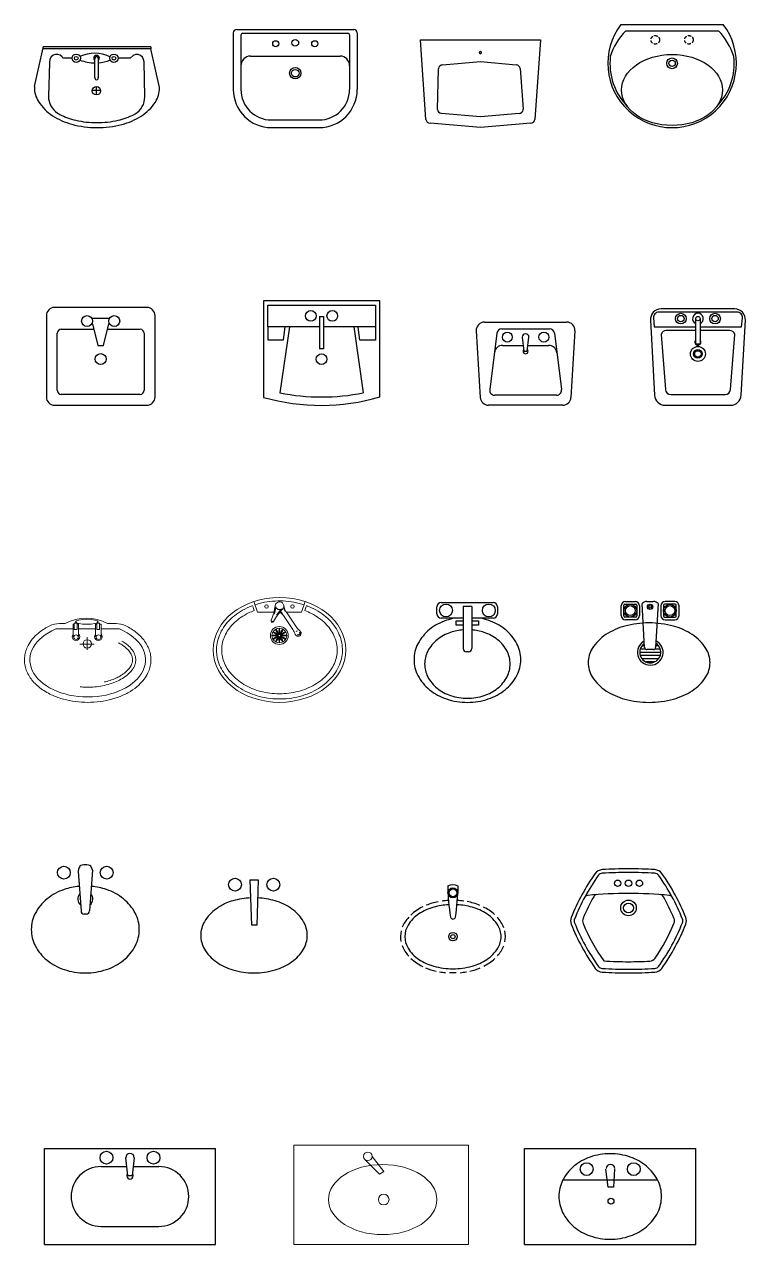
# Model space of a CAD drawing. Header units: millimetres. Extents: x -4017 to 59953, y -688 to 66564.
# Drawn here: x 37366 to 40737, y -489 to 5216 of the extents above; entities that cross this region are included whole.
import ezdxf

# ---------------------------------------------------------------- set-up
doc = ezdxf.new("R2010")
doc.units = ezdxf.units.MM
doc.linetypes.add('DASHED2', pattern=[0.375, 0.25, -0.125])

# ---------------------------------------------------------------- blocks, each defined once
blk = doc.blocks.new('A$C6AA41FE3')
at = {"linetype": 'ByBlock'}
for p, q in [((0.1919, 0.5849), (0.3733, 0.5439)), ((0.3026, 0.514), (0.1469, 0.5187)), ((0.32, 0.5127), (0.3026, 0.514)), ((0.3687, 0.04), (0.3687, 0.5439)), ((0.3687, 0.5439), (0.3772, 0.5439)), ((0.3772, 0.0411), (0.3772, 0.5439)), ((0.3305, 0.5069), (0.32, 0.5127)), ((0.3383, 0.4979), (0.3305, 0.5069)), ((0.3305, 0.4553), (0.3383, 0.4642)), ((0.3425, 0.4869), (0.3383, 0.4979)), ((0.3383, 0.4642), (0.3425, 0.4752)), ((0.3425, 0.4752), (0.3425, 0.4869)), ((0.3251, 0.409), (0.3253, 0.4524)), ((0.3253, 0.4524), (0.3305, 0.4553)), ((0.1525, 0.2951), (0.1884, 0.2951)), ((0.1747, 0.3146), (0.1747, 0.2774)), ((0.2326, 0.3025), (0.3243, 0.3025)), ((0.2326, 0.3021), (0.2326, 0.3025)), ((0.2326, 0.2863), (0.2326, 0.2867)), ((0.3243, 0.2863), (0.2326, 0.2863)), ((0.3243, 0.3025), (0.3243, 0.3024)), ((0.3243, 0.2864), (0.3243, 0.2863)), ((0.3243, 0.1379), (0.3245, 0.1941)), ((0.3374, 0.1229), (0.3243, 0.1379)), ((0.3415, 0.1119), (0.3374, 0.1229)), ((0.144, 0.0693), (0.3071, 0.0724)), ((0.3071, 0.0724), (0.3191, 0.0744)), ((0.3191, 0.0744), (0.3296, 0.0802)), ((0.3296, 0.0802), (0.3374, 0.0892)), ((0.3374, 0.0892), (0.3415, 0.1002)), ((0.3415, 0.1002), (0.3415, 0.1119)), ((0.188, 0), (0.3687, 0.04)), ((0.3772, 0.0411), (0.3687, 0.0411))]:
    blk.add_line(p, q, dxfattribs=at)
for centre, radius in [((0.3245, 0.3895), 0.0195), ((0.3245, 0.3895), 0.00849), ((0.172, 0.2951), 0.0195), ((0.3245, 0.2136), 0.0195), ((0.3245, 0.2136), 0.00849)]:
    blk.add_circle(centre, radius, dxfattribs=at)
for centre, radius, start, end in [((0.1864, 0.4671), 0.118, 89.1785, 123.1413), ((0.1877, 0.4667), 0.1183, 87.9266, 89.8113), ((0.241, 0.3799), 0.2208, 122.6461, 147.0936), ((0.1441, 0.4288), 0.09, 88.2595, 147.7588), ((0.3304, 0.324), 0.3262, 147.383, 164.6821), ((0.3272, 0.3256), 0.3003, 152.1306, 167.3001), ((0.2193, 0.3814), 0.1789, 147.7588, 151.7723), ((0.4743, 0.289), 0.4743, 165.1956, 179.4863), ((0.5, 0.2906), 0.4766, 167.7656, 179.7702), ((0.4839, 0.3016), 0.1818, 157.4645, 179.7061), ((0.1798, 0.3042), 0.1678, 334.4875, 24.1794), ((0.4743, 0.2935), 0.4743, 180.0316, 194.3223), ((0.5, 0.2944), 0.4766, 180.2298, 192.2344), ((0.2312, 0.2944), 0.0078, 80.1551, 279.8449), ((0.4839, 0.3016), 0.1818, 184.8087, 202.5355), ((0.3243, 0.2944), 0.013, 218.4979, 141.5021), ((0.3243, 0.2944), 0.0134, 270, 90), ((0.3243, 0.2944), 0.00798, 270, 90), ((0.33, 0.2597), 0.3262, 194.841, 212.14), ((0.3272, 0.2594), 0.3003, 192.6999, 207.8694), ((0.2193, 0.2037), 0.1789, 208.2281, 209.9799), ((0.1423, 0.1592), 0.09, 209.9799, 271.0537), ((0.2402, 0.2046), 0.2208, 212.4413, 236.8887), ((0.1848, 0.1179), 0.1179, 236.4084, 270.3713), ((0.1861, 0.1183), 0.1183, 269.7541, 270.9471)]:
    blk.add_arc(centre, radius, start, end, dxfattribs=at)
blk = doc.blocks.new('A$C178D0859')
for p, q in [((0.06, 0.4825), (0.5383, 0.4825)), ((0.0823, 0.4525), (0.516, 0.4525))]:
    blk.add_line(p, q)
at = {"linetype": 'DASHED2', "ltscale": 0.06}
for centre in [(0.2205, 0.4103), (0.3778, 0.4103)]:
    blk.add_circle(centre, 0.02, dxfattribs=at)
for radius in [0.025, 0.015]:
    blk.add_circle((0.2991, 0.3005), radius)
for centre, radius, start, end in [((0.2991, 0.3005), 0.3005, 142.7238, 37.2762), ((0.2991, 0.2413), 0.3027, 135.7485, 162.5332), ((0.2991, 0.2413), 0.3027, 17.4668, 44.2515), ((0.2991, 0.3005), 0.2905, 173.7519, 224.0266), ((0.2991, 0.3005), 0.2905, 315.9734, 6.2481)]:
    blk.add_arc(centre, radius, start, end)
blk.add_ellipse((0.2991, 0.176), major_axis=(-0.2361, 0), ratio=0.703116)
blk = doc.blocks.new('A$C329C6BD7')
at = {"linetype": 'ByBlock'}
for p, q in [((0.4699, 0.4572), (0.0381, 0.4572)), ((0, 0.4191), (0, 0.0381)), ((0.2159, 0.4064), (0.2921, 0.4064)), ((0.508, 0.0381), (0.508, 0.4191)), ((0.0698, 0.3556), (0.2223, 0.3556)), ((0.2159, 0.381), (0.2413, 0.2794)), ((0.2667, 0.2794), (0.2921, 0.381)), ((0.2858, 0.3556), (0.4382, 0.3556)), ((0.0508, 0.0698), (0.0508, 0.3365)), ((0.4572, 0.3365), (0.4572, 0.0698)), ((0.2413, 0.2794), (0.2667, 0.2794)), ((0.4382, 0.0508), (0.0698, 0.0508)), ((0.0381, 0), (0.4699, 0))]:
    blk.add_line(p, q, dxfattribs=at)
for centre in [(0.1905, 0.3937), (0.3175, 0.3937), (0.254, 0.2159)]:
    blk.add_circle(centre, 0.0254, dxfattribs=at)
for centre, radius, start, end in [((0.0381, 0.4191), 0.0381, 90, 180), ((0.4699, 0.4191), 0.0381, 0, 90), ((0.0698, 0.3365), 0.0191, 90, 180), ((0.4382, 0.3365), 0.0191, 0, 90), ((0.0698, 0.0698), 0.0191, 180, 270), ((0.4382, 0.0698), 0.0191, 270, 0), ((0.0381, 0.0381), 0.0381, 180, 270), ((0.4699, 0.0381), 0.0381, 270, 0)]:
    blk.add_arc(centre, radius, start, end, dxfattribs=at)
blk = doc.blocks.new('A$C57EA129C')
for p, q in [((0.016, 0.4589), (0.5631, 0.4589)), ((0, 0.4428), (0, 0.1782)), ((0.0356, 0.4321), (0.0356, 0.2896)), ((0.0445, 0.441), (0.5346, 0.441)), ((0.5435, 0.4321), (0.5435, 0.2896)), ((0.5791, 0.4428), (0.5791, 0.1782)), ((0.0356, 0.2896), (0.0356, 0.1782)), ((0.0802, 0.3341), (0.499, 0.3341)), ((0.5435, 0.2896), (0.5435, 0.1782)), ((0.1782, 0.0356), (0.4009, 0.0356)), ((0.1782, 0), (0.4009, 0))]:
    blk.add_line(p, q)
for centre, radius in [((0.1982, 0.392), 0.0143), ((0.2896, 0.3965), 0.0156), ((0.3809, 0.392), 0.0143), ((0.2896, 0.2545), 0.0267), ((0.2896, 0.2545), 0.0178)]:
    blk.add_circle(centre, radius)
for centre, radius, start, end in [((0.016, 0.4428), 0.016, 90, 180), ((0.5631, 0.4428), 0.016, 0, 90), ((0.0445, 0.4321), 0.00891, 90, 180), ((0.5346, 0.4321), 0.00891, 0, 90), ((0.0802, 0.2896), 0.0446, 90, 180), ((0.499, 0.2896), 0.0446, 0, 90), ((0.1782, 0.1782), 0.1782, 180, 270), ((0.1782, 0.1782), 0.1426, 180, 270), ((0.4009, 0.1782), 0.1782, 270, 0), ((0.4009, 0.1782), 0.1426, 270, 0)]:
    blk.add_arc(centre, radius, start, end)
blk = doc.blocks.new('A$C0DD30E49')
for p, q in [((0.0254, 0.0382, -0.3429), (0, 0.41, -0.3429)), ((0, 0.41, -0.3429), (0.56, 0.41, -0.3429)), ((0.56, 0.41, -0.3429), (0.5346, 0.0382, -0.3429)), ((0.275, 0.3523, -0.3429), (0.2747, 0.3508, -0.3429)), ((0.275, 0.3523, -0.3429), (0.2747, 0.3508, -0.3429)), ((0.2747, 0.3508, -0.3429), (0.275, 0.3492, -0.3429)), ((0.2747, 0.3508, -0.3429), (0.275, 0.3492, -0.3429)), ((0.276, 0.3537, -0.3429), (0.275, 0.3523, -0.3429)), ((0.276, 0.3537, -0.3429), (0.275, 0.3523, -0.3429)), ((0.275, 0.3492, -0.3429), (0.276, 0.3478, -0.3429)), ((0.275, 0.3492, -0.3429), (0.276, 0.3478, -0.3429)), ((0.2774, 0.3547, -0.3429), (0.276, 0.3537, -0.3429)), ((0.2774, 0.3547, -0.3429), (0.276, 0.3537, -0.3429)), ((0.276, 0.3478, -0.3429), (0.2774, 0.3468, -0.3429)), ((0.276, 0.3478, -0.3429), (0.2774, 0.3468, -0.3429)), ((0.2791, 0.3553, -0.3429), (0.2774, 0.3547, -0.3429)), ((0.2791, 0.3553, -0.3429), (0.2774, 0.3547, -0.3429)), ((0.2774, 0.3468, -0.3429), (0.2791, 0.3463, -0.3429)), ((0.2774, 0.3468, -0.3429), (0.2791, 0.3463, -0.3429)), ((0.2809, 0.3553, -0.3429), (0.2791, 0.3553, -0.3429)), ((0.2809, 0.3553, -0.3429), (0.2791, 0.3553, -0.3429)), ((0.2791, 0.3463, -0.3429), (0.2809, 0.3463, -0.3429)), ((0.2791, 0.3463, -0.3429), (0.2809, 0.3463, -0.3429)), ((0.2826, 0.3547, -0.3429), (0.2809, 0.3553, -0.3429)), ((0.2826, 0.3547, -0.3429), (0.2809, 0.3553, -0.3429)), ((0.2809, 0.3463, -0.3429), (0.2826, 0.3468, -0.3429)), ((0.2809, 0.3463, -0.3429), (0.2826, 0.3468, -0.3429)), ((0.284, 0.3537, -0.3429), (0.2826, 0.3547, -0.3429)), ((0.284, 0.3537, -0.3429), (0.2826, 0.3547, -0.3429)), ((0.2826, 0.3468, -0.3429), (0.284, 0.3478, -0.3429)), ((0.2826, 0.3468, -0.3429), (0.284, 0.3478, -0.3429)), ((0.285, 0.3523, -0.3429), (0.284, 0.3537, -0.3429)), ((0.285, 0.3523, -0.3429), (0.284, 0.3537, -0.3429)), ((0.284, 0.3478, -0.3429), (0.285, 0.3492, -0.3429)), ((0.284, 0.3478, -0.3429), (0.285, 0.3492, -0.3429)), ((0.2853, 0.3508, -0.3429), (0.285, 0.3523, -0.3429)), ((0.2853, 0.3508, -0.3429), (0.285, 0.3523, -0.3429)), ((0.285, 0.3492, -0.3429), (0.2853, 0.3508, -0.3429)), ((0.285, 0.3492, -0.3429), (0.2853, 0.3508, -0.3429)), ((0.09, 0.2878, -0.3429), (0.0859, 0.2825, -0.3429)), ((0.096, 0.2915, -0.3429), (0.09, 0.2878, -0.3429)), ((0.103, 0.2933, -0.3429), (0.096, 0.2915, -0.3429)), ((0.103, 0.2933, -0.3429), (0.28, 0.3098, -0.3429)), ((0.28, 0.3098, -0.3429), (0.4473, 0.2933, -0.3429)), ((0.4543, 0.2915, -0.3429), (0.4473, 0.2933, -0.3429)), ((0.4602, 0.2877, -0.3429), (0.4543, 0.2915, -0.3429)), ((0.4643, 0.2825, -0.3429), (0.4602, 0.2877, -0.3429)), ((0.0796, 0.0851, -0.3429), (0.0841, 0.2755, -0.3429)), ((0.0842, 0.2764, -0.3429), (0.0841, 0.2755, -0.3429)), ((0.0859, 0.2825, -0.3429), (0.0842, 0.2764, -0.3429)), ((0.466, 0.2763, -0.3429), (0.4643, 0.2825, -0.3429)), ((0.466, 0.2763, -0.3429), (0.4795, 0.0857, -0.3429)), ((0.0796, 0.0851, -0.3429), (0.0808, 0.0788, -0.3429)), ((0.0808, 0.0788, -0.3429), (0.0843, 0.0733, -0.3429)), ((0.0843, 0.0733, -0.3429), (0.0898, 0.0691, -0.3429)), ((0.0898, 0.0691, -0.3429), (0.0967, 0.0668, -0.3429)), ((0.0967, 0.0668, -0.3429), (0.0986, 0.0666, -0.3429)), ((0.28, 0.0501, -0.3429), (0.0986, 0.0666, -0.3429)), ((0.4606, 0.0665, -0.3429), (0.28, 0.0501, -0.3429)), ((0.4606, 0.0665, -0.3429), (0.4677, 0.0683, -0.3429)), ((0.4677, 0.0683, -0.3429), (0.4736, 0.072, -0.3429)), ((0.4736, 0.072, -0.3429), (0.4777, 0.0772, -0.3429)), ((0.4777, 0.0772, -0.3429), (0.4795, 0.0834, -0.3429)), ((0.4795, 0.0834, -0.3429), (0.4795, 0.0857, -0.3429)), ((0.28, 0, -0.3429), (0.0443, 0.0212, -0.3429)), ((0.5157, 0.0212, -0.3429), (0.28, 0, -0.3429))]:
    blk.add_line(p, q)
for centre, start, end in [((0.0449, 0.0408, -0.3429), 187.605, 268.2917), ((0.5151, 0.0408, -0.3429), 271.7083, 352.395)]:
    blk.add_arc(centre, 0.0197, start, end)
blk = doc.blocks.new('A$C68D75330')
for p, q in [((0.1724, 0.4589), (0.2224, 0.4589)), ((0.1749, 0.4714), (0.2199, 0.4714)), ((0.2644, 0.2559), (0.2524, 0.4614)), ((0.2749, 0.4714), (0.3049, 0.4714)), ((0.3274, 0.4614), (0.3155, 0.2559)), ((0.4074, 0.4589), (0.3574, 0.4589)), ((0.4049, 0.4714), (0.3599, 0.4714)), ((0.1549, 0.4064), (0.1549, 0.4514)), ((0.1674, 0.4039), (0.1674, 0.4539)), ((0.2274, 0.4539), (0.2274, 0.4039)), ((0.2399, 0.4514), (0.2399, 0.4064)), ((0.3399, 0.4514), (0.3399, 0.4064)), ((0.3524, 0.4539), (0.3524, 0.4039)), ((0.4124, 0.4039), (0.4124, 0.4539)), ((0.4249, 0.4064), (0.4249, 0.4514)), ((0.2224, 0.3989), (0.1724, 0.3989)), ((0.2199, 0.3864), (0.1749, 0.3864)), ((0.3574, 0.3989), (0.4074, 0.3989)), ((0.3599, 0.3864), (0.4049, 0.3864)), ((0.2414, 0.2339), (0.3399, 0.2339)), ((0.2678, 0.2489), (0.2438, 0.2489)), ((0.2632, 0.2639), (0.2516, 0.2639)), ((0.3055, 0.2464), (0.2744, 0.2464)), ((0.3376, 0.2489), (0.3121, 0.2489)), ((0.3298, 0.2639), (0.3167, 0.2639)), ((0.3376, 0.2189), (0.2438, 0.2189)), ((0.3298, 0.2039), (0.2516, 0.2039)), ((0.3107, 0.1889), (0.2707, 0.1889))]:
    blk.add_line(p, q)
for centre, radius in [((0.1974, 0.4289), 0.03), ((0.2899, 0.4464), 0.0125), ((0.3824, 0.4289), 0.03), ((0.1974, 0.4289), 0.0232), ((0.2899, 0.4464), 0.00625), ((0.3824, 0.4289), 0.0232)]:
    blk.add_circle(centre, radius)
for centre, radius, start, end in [((0.1749, 0.4514), 0.02, 90, 180), ((0.1724, 0.4539), 0.005, 90, 180), ((0.2199, 0.4514), 0.02, 0, 90), ((0.2224, 0.4539), 0.005, 0, 90), ((0.2736, 0.4441), 0.0273, 87.1975, 140.7274), ((0.3063, 0.4441), 0.0273, 39.2726, 92.8025), ((0.3599, 0.4514), 0.02, 90, 180), ((0.3574, 0.4539), 0.005, 90, 180), ((0.4049, 0.4514), 0.02, 0, 90), ((0.4074, 0.4539), 0.005, 0, 90), ((0.1749, 0.4064), 0.02, 180, 270), ((0.1724, 0.4039), 0.005, 180, 270), ((0.2199, 0.4064), 0.02, 270, 0), ((0.2224, 0.4039), 0.005, 270, 0), ((0.3599, 0.4064), 0.02, 180, 270), ((0.3574, 0.4039), 0.005, 180, 270), ((0.4049, 0.4064), 0.02, 270, 0), ((0.4074, 0.4039), 0.005, 270, 0), ((0.2517, 0.059), 0.3081, 105.1092, 123.0972), ((0.285, -0.0642), 0.4357, 90, 105.1092), ((0.285, -0.0642), 0.4357, 74.8908, 90), ((0.3182, 0.059), 0.3081, 56.9028, 74.8908), ((0.201, 0.1368), 0.2153, 123.0972, 147.5652), ((0.2907, 0.2339), 0.06, 118.6883, 62.8686), ((0.3689, 0.1368), 0.2153, 32.4348, 56.9028), ((0.1239, 0.1858), 0.1239, 147.5652, 180), ((0.2907, 0.2339), 0.0493, 124.7758, 57.2247), ((0.2744, 0.2564), 0.01, 183.3274, 270), ((0.3055, 0.2564), 0.01, 270, 356.6726), ((0.446, 0.1858), 0.1239, 0, 32.4348), ((0.1239, 0.1858), 0.1239, 180, 212.4348), ((0.446, 0.1858), 0.1239, 327.5652, 0), ((0.201, 0.2347), 0.2153, 212.4348, 236.9028), ((0.3689, 0.2347), 0.2153, 303.0972, 327.5652), ((0.2517, 0.3126), 0.3081, 236.9028, 254.8908), ((0.285, 0.4357), 0.4357, 254.8908, 270), ((0.285, 0.4357), 0.4357, 270, 285.1092), ((0.3182, 0.3126), 0.3081, 285.1092, 303.0972)]:
    blk.add_arc(centre, radius, start, end)
blk = doc.blocks.new('A$C3AD777FF')
for p, q in [((0.1272, 0.4665), (0.3702, 0.4665)), ((0.1072, 0.4134), (0.1072, 0.4465)), ((0.2296, 0.448), (0.2296, 0.2511)), ((0.2696, 0.448), (0.2296, 0.448)), ((0.2696, 0.448), (0.2696, 0.2511)), ((0.3902, 0.4465), (0.3902, 0.4134)), ((0.2296, 0.3934), (0.1272, 0.3934)), ((0.1965, 0.361), (0.1965, 0.381)), ((0.1965, 0.381), (0.2296, 0.381)), ((0.2296, 0.361), (0.1965, 0.361)), ((0.3702, 0.3934), (0.2696, 0.3934)), ((0.2696, 0.381), (0.3015, 0.381)), ((0.3015, 0.361), (0.2696, 0.361)), ((0.3015, 0.381), (0.3015, 0.361)), ((0.2546, 0.2361), (0.2446, 0.2361))]:
    blk.add_line(p, q)
for centre in [(0.1496, 0.4295), (0.3496, 0.4295)]:
    blk.add_circle(centre, 0.03)
for centre, radius, start, end in [((0.1272, 0.4465), 0.02, 90, 180), ((0.3702, 0.4465), 0.02, 0, 90), ((0.1272, 0.4134), 0.02, 180, 270), ((0.3702, 0.4134), 0.02, 270, 0), ((0.2315, 0.143), 0.2535, 108.3415, 128.6726), ((0.2495, 0.0886), 0.3108, 101.3158, 108.3415), ((0.2495, 0.0886), 0.3108, 71.6585, 78.6842), ((0.2676, 0.143), 0.2535, 51.3274, 71.6585), ((0.2038, 0.1776), 0.2091, 128.6726, 152.637), ((0.2131, 0.1619), 0.1677, 128.7198, 152.6765), ((0.2351, 0.1343), 0.2029, 108.3704, 128.7198), ((0.2495, 0.0911), 0.2485, 94.5918, 108.3704), ((0.2495, 0.0911), 0.2485, 71.6296, 85.3601), ((0.2639, 0.1343), 0.2029, 51.2802, 71.6296), ((0.2859, 0.1619), 0.1677, 27.3235, 51.2802), ((0.2953, 0.1776), 0.2091, 27.363, 51.3274), ((0.1611, 0.1997), 0.1611, 152.637, 180), ((0.1791, 0.1794), 0.1295, 152.6765, 180), ((0.2446, 0.2511), 0.015, 180, 270), ((0.2546, 0.2511), 0.015, 270, 0), ((0.3199, 0.1794), 0.1295, 0, 27.3235), ((0.3379, 0.1997), 0.1611, 0, 27.363), ((0.1611, 0.1997), 0.1611, 180, 207.363), ((0.1791, 0.1794), 0.1295, 180, 207.3235), ((0.3199, 0.1794), 0.1295, 332.6765, 0), ((0.3379, 0.1997), 0.1611, 332.637, 0), ((0.2038, 0.2218), 0.2091, 207.363, 231.3274), ((0.2131, 0.1969), 0.1677, 207.3235, 231.2802), ((0.2859, 0.1969), 0.1677, 308.7198, 332.6765), ((0.2953, 0.2218), 0.2091, 308.6726, 332.637), ((0.2315, 0.2564), 0.2535, 231.3274, 251.6585), ((0.2351, 0.2244), 0.2029, 231.2802, 251.6296), ((0.2639, 0.2244), 0.2029, 288.3704, 308.7198), ((0.2676, 0.2564), 0.2535, 288.3415, 308.6726), ((0.2495, 0.3108), 0.3108, 251.6585, 270), ((0.2495, 0.2677), 0.2485, 251.6296, 270), ((0.2495, 0.2677), 0.2485, 270, 288.3704), ((0.2495, 0.3108), 0.3108, 270, 288.3415)]:
    blk.add_arc(centre, radius, start, end)
blk = doc.blocks.new('A$C1AC47749')
at = {"lineweight": 5}
for p, q in [((0.1907, 0.471), (0.2068, 0.4222)), ((0.4293, 0.471), (0.4132, 0.4222)), ((0.1857, 0.4482), (0.192, 0.4291)), ((0.2068, 0.4222), (0.2842, 0.4222)), ((0.328, 0.4053), (0.3724, 0.3403)), ((0.4132, 0.4222), (0.3413, 0.4222)), ((0.3893, 0.3519), (0.3454, 0.4162)), ((0.4343, 0.4482), (0.428, 0.4291))]:
    blk.add_line(p, q, dxfattribs=at)
for centre, radius in [((0.2494, 0.448), 0.00831), ((0.3706, 0.448), 0.00831), ((0.3092, 0.3122), 0.0419), ((0.3092, 0.3122), 0.0344), ((0.3092, 0.3122), 0.00537)]:
    blk.add_circle(centre, radius, dxfattribs=at)
for centre, radius, start, end in [((0.31, 0.4499), 0.02, 316.2143, 172.2771), ((0.0375, 0.4868), 0.255, 336.1358, 352.2771), ((0.5085, 0.2596), 0.255, 136.2143, 152.3556), ((0.2063, 0.4499), 0.0866, 334.5047, 356.006), ((0.3092, 0.4498), 0.0162, 192.8443, 306.0708), ((0.3746, 0.3688), 0.0866, 132.4854, 153.9867), ((0.1778, 0.1242), 0.3257, 64.6983, 65.8021), ((0.2456, 0.3486), 0.1, 34.5132, 47.8811), ((0.299, 0.3998), 0.0293, 33.0069, 56.7492), ((0.4278, 0.4728), 0.1, 191.0262, 214.5133), ((0.3603, 0.4414), 0.0293, 186.6463, 215.1533), ((0.2768, 0.381), 0.00664, 156.1358, 332.3556), ((0.2783, 0.3821), 0.00491, 187.7651, 270.7483), ((0.4717, 0.4086), 0.1, 214.5133, 229.0157), ((0.29, 0.2836), 0.1, 20.0108, 34.5132), ((0.3971, 0.3226), 0.0139, 200.0108, 49.0157), ((0.3943, 0.3268), 0.00759, 93.3242, 152.577), ((0.397, 0.323), 0.00812, 242.5557, 44.6365), ((0.3988, 0.322), 0.00965, 313.3827, 23.638)]:
    blk.add_arc(centre, radius, start, end, dxfattribs=at)
for centre, major_axis, ratio in [((0.31, 0.2449), (-0.31, 0), 0.790323), ((0.2993, 0.3294), (0.0072, -0.0126), 0.137964), ((0.3092, 0.332), (0, -0.0145), 0.137964), ((0.3192, 0.3294), (-0.0072, -0.0126), 0.137964), ((0.2894, 0.3122), (0.0145, 0), 0.137964), ((0.292, 0.3221), (0.0126, -0.0072), 0.137964), ((0.292, 0.3022), (0.0126, 0.0072), 0.137964), ((0.2993, 0.295), (0.0072, 0.0126), 0.137964), ((0.3092, 0.2923), (0, 0.0145), 0.137964), ((0.3192, 0.295), (-0.0072, 0.0126), 0.137964), ((0.3264, 0.3221), (-0.0126, -0.0072), 0.137964), ((0.3264, 0.3022), (-0.0126, 0.0072), 0.137964), ((0.3291, 0.3122), (-0.0145, 0), 0.137964)]:
    blk.add_ellipse(centre, major_axis=major_axis, ratio=ratio, dxfattribs=at)
for points, knots in [([(0.4244, 0.4561), (0.4209, 0.4573), (0.4174, 0.4584), (0.3981, 0.4641), (0.3818, 0.4677), (0.3487, 0.4726), (0.3319, 0.474), (0.2982, 0.4744), (0.2813, 0.4735), (0.248, 0.4694), (0.2315, 0.4663), (0.2088, 0.4603), (0.2022, 0.4583), (0.1956, 0.4561)], [4.3173628, 4.3173628, 4.3173628, 4.3173628, 4.3555402, 4.3555402, 4.5255255, 4.5255255, 4.6955107, 4.6955107, 4.865496, 4.865496, 5.0354813, 5.0354813, 5.1074083, 5.1074083, 5.1074083, 5.1074083]), ([(0.1844, 0.4522), (0.1793, 0.4504), (0.1743, 0.4484), (0.1546, 0.44), (0.1406, 0.4328), (0.1143, 0.4165), (0.102, 0.4076), (0.0797, 0.3882), (0.0697, 0.3778), (0.052, 0.3558), (0.0443, 0.3443), (0.0317, 0.3205), (0.0267, 0.3083), (0.0194, 0.2833), (0.0171, 0.2706), (0.0158, 0.2536), (0.0156, 0.2492), (0.0156, 0.2449), (0.0156, 0.2369), (0.0162, 0.229), (0.019, 0.2084), (0.022, 0.1958), (0.0309, 0.1711), (0.0366, 0.159), (0.0508, 0.1357), (0.0591, 0.1244), (0.0781, 0.1031), (0.0888, 0.0931), (0.1123, 0.0746), (0.1251, 0.066), (0.1524, 0.0508), (0.1669, 0.0441), (0.1972, 0.0327), (0.213, 0.028), (0.2454, 0.0207), (0.262, 0.0182), (0.2956, 0.0154), (0.3125, 0.0152), (0.3462, 0.0169), (0.3629, 0.0189), (0.3956, 0.0251), (0.4117, 0.0293), (0.4426, 0.0397), (0.4574, 0.046), (0.4855, 0.0604), (0.4987, 0.0685), (0.5232, 0.0863), (0.5344, 0.096), (0.5545, 0.1167), (0.5635, 0.1277), (0.5788, 0.1506), (0.5851, 0.1625), (0.5953, 0.187), (0.599, 0.1995), (0.6037, 0.2248), (0.6047, 0.2375), (0.6039, 0.263), (0.6021, 0.2758), (0.5959, 0.3009), (0.5914, 0.3133), (0.5798, 0.3373), (0.5727, 0.349), (0.556, 0.3714), (0.5464, 0.382), (0.5249, 0.402), (0.5131, 0.4113), (0.4875, 0.4282), (0.4738, 0.4358), (0.4516, 0.446), (0.4437, 0.4492), (0.4356, 0.4522)], [5.14883, 5.14883, 5.14883, 5.14883, 5.205467, 5.205467, 5.375452, 5.375452, 5.545437, 5.545437, 5.715422, 5.715422, 5.885408, 5.885408, 6.055393, 6.055393, 6.225378, 6.225378, 6.283185, 6.283185, 6.283185, 6.389094, 6.389094, 6.559079, 6.559079, 6.729064, 6.729064, 6.89905, 6.89905, 7.069035, 7.069035, 7.23902, 7.23902, 7.409005, 7.409005, 7.578991, 7.578991, 7.748976, 7.748976, 7.918961, 7.918961, 8.088947, 8.088947, 8.258932, 8.258932, 8.428917, 8.428917, 8.598902, 8.598902, 8.768888, 8.768888, 8.938873, 8.938873, 9.108858, 9.108858, 9.278843, 9.278843, 9.448829, 9.448829, 9.618814, 9.618814, 9.788799, 9.788799, 9.958784, 9.958784, 10.12877, 10.12877, 10.298755, 10.298755, 10.46874, 10.46874, 10.559126, 10.559126, 10.559126, 10.559126]), ([(0.192, 0.4291), (0.1828, 0.4257), (0.1739, 0.4219), (0.1529, 0.4117), (0.1412, 0.4049), (0.1193, 0.3901), (0.1093, 0.382), (0.0911, 0.3649), (0.0829, 0.3558), (0.0687, 0.3371), (0.0626, 0.3273), (0.0526, 0.3074), (0.0487, 0.2972), (0.043, 0.2767), (0.0411, 0.2663), (0.0401, 0.2522), (0.04, 0.2486), (0.04, 0.2449), (0.04, 0.2369), (0.0406, 0.229), (0.0435, 0.2107), (0.0461, 0.2004), (0.0536, 0.1801), (0.0584, 0.1701), (0.0702, 0.1506), (0.0771, 0.1411), (0.093, 0.1229), (0.1019, 0.1142), (0.1217, 0.098), (0.1324, 0.0904), (0.1556, 0.0766), (0.168, 0.0704), (0.1939, 0.0596), (0.2075, 0.055), (0.2356, 0.0476), (0.2501, 0.0447), (0.2794, 0.0409), (0.2943, 0.0399), (0.3242, 0.0398), (0.3391, 0.0408), (0.3685, 0.0445), (0.3829, 0.0472), (0.4111, 0.0546), (0.4247, 0.0591), (0.4508, 0.0698), (0.4632, 0.076), (0.4864, 0.0897), (0.4973, 0.0972), (0.5171, 0.1134), (0.5262, 0.122), (0.5422, 0.1401), (0.5492, 0.1496), (0.561, 0.1691), (0.5659, 0.1791), (0.5736, 0.1994), (0.5763, 0.2097), (0.5797, 0.2304), (0.5803, 0.2408), (0.5794, 0.2617), (0.5779, 0.272), (0.5728, 0.2926), (0.5692, 0.3029), (0.5599, 0.3229), (0.5541, 0.3327), (0.5405, 0.3517), (0.5327, 0.3609), (0.5151, 0.3783), (0.5053, 0.3865), (0.4839, 0.4017), (0.4724, 0.4087), (0.4499, 0.4202), (0.4392, 0.4249), (0.428, 0.4291)], [5.15203, 5.15203, 5.15203, 5.15203, 5.262547, 5.262547, 5.423175, 5.423175, 5.583803, 5.583803, 5.744431, 5.744431, 5.90506, 5.90506, 6.065688, 6.065688, 6.226316, 6.226316, 6.283185, 6.283185, 6.283185, 6.405631, 6.405631, 6.566259, 6.566259, 6.726887, 6.726887, 6.887515, 6.887515, 7.048143, 7.048143, 7.208772, 7.208772, 7.3694, 7.3694, 7.530028, 7.530028, 7.690656, 7.690656, 7.851284, 7.851284, 8.011912, 8.011912, 8.172541, 8.172541, 8.333169, 8.333169, 8.493797, 8.493797, 8.654425, 8.654425, 8.815053, 8.815053, 8.975681, 8.975681, 9.13631, 9.13631, 9.296938, 9.296938, 9.457566, 9.457566, 9.618194, 9.618194, 9.778822, 9.778822, 9.93945, 9.93945, 10.100079, 10.100079, 10.260707, 10.260707, 10.421335, 10.421335, 10.555929, 10.555929, 10.555929, 10.555929])]:
    blk.add_open_spline(points, degree=3, knots=knots, dxfattribs=at)
blk = doc.blocks.new('A$C06440E15')
at = {"lineweight": 5}
for p, q in [((0.2647, 0.1216), (0.332, 0.1216)), ((0.2979, 0.0894), (0.2979, 0.1489)), ((0.2028, 0.0251), (0.1632, 0.0251)), ((0.4004, 0.0251), (0.4279, 0.0251))]:
    blk.add_line(p, q, dxfattribs=at)
for points in [[(0.2398, 0.0275), (0.2333, 0.0275), (0.2333, 0.0855), (0.2351, 0.0855)], [(0.2554, 0.0855), (0.2588, 0.0855), (0.2588, 0.0275), (0.2534, 0.0275)], [(0.3447, 0.0275), (0.3383, 0.0275), (0.3383, 0.0855), (0.34, 0.0855)], [(0.3603, 0.0855), (0.3637, 0.0855), (0.3637, 0.0275), (0.3583, 0.0275)], [(0.1466, 0.0505), (0.2333, 0.0505)], [(0.2588, 0.0505), (0.3383, 0.0505)], [(0.3637, 0.0505), (0.4445, 0.0505)]]:
    blk.add_lwpolyline(points, dxfattribs=at)
for points in [[(0.2398, 0.0534), (0.2534, 0.0534), (0.2534, 0.0228), (0.2398, 0.0228)], [(0.3447, 0.0534), (0.3583, 0.0534), (0.3583, 0.0228), (0.3447, 0.0228)]]:
    blk.add_lwpolyline(points, close=True, dxfattribs=at)
for centre, radius in [((0.2979, 0.1206), 0.0195), ((0.2453, 0.0891), 0.0108), ((0.3502, 0.0891), 0.0108)]:
    blk.add_circle(centre, radius, dxfattribs=at)
for centre, radius, start, end in [((0.2458, 0.0868), 0.0177, 317.1345, 225.2641), ((0.3507, 0.0868), 0.0177, 317.1345, 225.2641), ((0.1632, 0.1265), 0.1013, 243.3958, 270), ((0.3016, 0.2067), 0.2067, 241.443, 298.557), ((0.4279, 0.1265), 0.1013, 270, 296.6012)]:
    blk.add_arc(centre, radius, start, end, dxfattribs=at)
blk.add_ellipse((0.2955, 0.1951), major_axis=(-0.2703, 0), ratio=0.641085, start_param=2.154405, end_param=7.270373, dxfattribs=at)
at = {"lineweight": 5, "extrusion": (1.54074e-33, -5.55112e-17, -1)}
blk.add_ellipse((0.2993, 0.0171), major_axis=(-0.0526, 0), ratio=0.224043, dxfattribs=at)
at = {"lineweight": 5}
for points, knots in [([(0.4733, 0.0359), (0.475, 0.0367), (0.4767, 0.0376), (0.4958, 0.0476), (0.5118, 0.0581), (0.5361, 0.0784), (0.5454, 0.0875), (0.5616, 0.107), (0.5685, 0.1173), (0.5783, 0.136), (0.5818, 0.1442), (0.5872, 0.161), (0.5891, 0.1696), (0.5912, 0.1869), (0.5914, 0.1957), (0.5903, 0.213), (0.5888, 0.2217), (0.5844, 0.2387), (0.5814, 0.247), (0.5739, 0.2632), (0.5694, 0.2711), (0.559, 0.2863), (0.5532, 0.2936), (0.5403, 0.3075), (0.5333, 0.3141), (0.5099, 0.3336), (0.4917, 0.3452), (0.4561, 0.3628), (0.4393, 0.3695), (0.4041, 0.3805), (0.3858, 0.3848), (0.3483, 0.391), (0.329, 0.3929), (0.2904, 0.3941), (0.271, 0.3934), (0.2328, 0.3897), (0.2139, 0.3865), (0.1775, 0.3779), (0.1598, 0.3723), (0.1264, 0.359), (0.1107, 0.3512), (0.0817, 0.3335), (0.0684, 0.3236), (0.0474, 0.3043), (0.0392, 0.2953), (0.0248, 0.2763), (0.0187, 0.2662), (0.0101, 0.2479), (0.007, 0.2397), (0.0025, 0.2229), (0.001, 0.2144), (-0.0003, 0.1973), (-0.0002, 0.1887), (0.0017, 0.1717), (0.0034, 0.1632), (0.0084, 0.1466), (0.0117, 0.1384), (0.0196, 0.1226), (0.0243, 0.115), (0.0349, 0.1002), (0.0409, 0.0932), (0.0539, 0.0796), (0.061, 0.0732), (0.0832, 0.0554), (0.0998, 0.0449), (0.1178, 0.0359)], [2.233946, 2.233946, 2.233946, 2.233946, 2.256118, 2.256118, 2.485463, 2.485463, 2.651256, 2.651256, 2.817049, 2.817049, 2.939754, 2.939754, 3.06246, 3.06246, 3.185165, 3.185165, 3.307871, 3.307871, 3.430576, 3.430576, 3.553282, 3.553282, 3.675987, 3.675987, 3.798693, 3.798693, 4.055849, 4.055849, 4.258192, 4.258192, 4.460534, 4.460534, 4.662877, 4.662877, 4.86522, 4.86522, 5.067563, 5.067563, 5.269906, 5.269906, 5.472249, 5.472249, 5.674592, 5.674592, 5.832606, 5.832606, 5.99062, 5.99062, 6.11149, 6.11149, 6.232361, 6.232361, 6.353231, 6.353231, 6.474101, 6.474101, 6.594971, 6.594971, 6.715842, 6.715842, 6.836712, 6.836712, 6.957582, 6.957582, 7.190813, 7.190813, 7.190813, 7.190813]), ([(0.3301, 0.3212), (0.3264, 0.3215), (0.3227, 0.3218), (0.3066, 0.3228), (0.2941, 0.323), (0.2691, 0.322), (0.2567, 0.321), (0.2324, 0.3176), (0.2205, 0.3153), (0.1976, 0.3096), (0.1865, 0.3062), (0.1656, 0.2984), (0.1557, 0.2941), (0.1375, 0.2846), (0.1291, 0.2795), (0.1139, 0.2688), (0.1072, 0.2632), (0.0968, 0.253), (0.0928, 0.2484), (0.0858, 0.2394), (0.0829, 0.2349), (0.078, 0.226), (0.0761, 0.2216), (0.0732, 0.213), (0.0721, 0.2088), (0.0709, 0.2004), (0.0707, 0.1963), (0.0711, 0.188), (0.0717, 0.1838), (0.0737, 0.1753), (0.0751, 0.171), (0.0789, 0.1623), (0.0813, 0.1578), (0.0872, 0.1488), (0.0906, 0.1443), (0.0986, 0.1353), (0.1031, 0.1308), (0.1133, 0.122), (0.1189, 0.1177), (0.1285, 0.1113), (0.132, 0.109), (0.1356, 0.1069)], [4.568564, 4.568564, 4.568564, 4.568564, 4.614838, 4.614838, 4.770312, 4.770312, 4.925787, 4.925787, 5.081261, 5.081261, 5.236736, 5.236736, 5.39221, 5.39221, 5.547685, 5.547685, 5.70316, 5.70316, 5.824954, 5.824954, 5.946748, 5.946748, 6.068542, 6.068542, 6.190337, 6.190337, 6.312131, 6.312131, 6.433925, 6.433925, 6.555719, 6.555719, 6.677514, 6.677514, 6.799308, 6.799308, 6.921102, 6.921102, 7.042896, 7.042896, 7.109827, 7.109827, 7.109827, 7.109827]), ([(0.2171, 0.2987), (0.2156, 0.2984), (0.2141, 0.298), (0.2026, 0.2952), (0.1929, 0.2922), (0.1749, 0.2858), (0.1666, 0.2823), (0.1527, 0.2755), (0.147, 0.2724), (0.1373, 0.2665), (0.1332, 0.2639), (0.1257, 0.2584), (0.1221, 0.2557), (0.1142, 0.2489), (0.11, 0.2448), (0.1034, 0.2374), (0.1008, 0.2341), (0.0963, 0.2276), (0.0944, 0.2244), (0.0913, 0.2183), (0.09, 0.2153), (0.0884, 0.2106), (0.0879, 0.2088), (0.087, 0.2053), (0.0867, 0.2035), (0.0863, 0.2001), (0.0861, 0.1984), (0.086, 0.1954), (0.086, 0.1941), (0.0862, 0.1904), (0.0865, 0.1879), (0.0873, 0.1835), (0.0878, 0.1815), (0.089, 0.1776), (0.0898, 0.1755), (0.092, 0.1703), (0.0937, 0.1669), (0.0975, 0.1607), (0.0996, 0.1577), (0.1042, 0.1518), (0.1068, 0.1488), (0.1127, 0.1427), (0.116, 0.1397), (0.1231, 0.1337), (0.127, 0.1307), (0.1363, 0.1242), (0.142, 0.1206), (0.149, 0.1167), (0.1499, 0.1163), (0.1508, 0.1158)], [5.060674, 5.060674, 5.060674, 5.060674, 5.081456, 5.081456, 5.224699, 5.224699, 5.360745, 5.360745, 5.468504, 5.468504, 5.55379, 5.55379, 5.639077, 5.639077, 5.762652, 5.762652, 5.86456, 5.86456, 5.966467, 5.966467, 6.068374, 6.068374, 6.133144, 6.133144, 6.197913, 6.197913, 6.262683, 6.262683, 6.312162, 6.312162, 6.405308, 6.405308, 6.476407, 6.476407, 6.547506, 6.547506, 6.656966, 6.656966, 6.748953, 6.748953, 6.840941, 6.840941, 6.932929, 6.932929, 7.024917, 7.024917, 7.140489, 7.140489, 7.156981, 7.156981, 7.156981, 7.156981])]:
    blk.add_open_spline(points, degree=3, knots=knots, dxfattribs=at)
blk = doc.blocks.new('A$C540F021D')
for p, q in [((0, 0.4874), (0, 0.0365)), ((0.5427, 0.4874), (0, 0.4874)), ((0.0191, 0.4676), (0.5226, 0.4676)), ((0.0191, 0.3668), (0.0191, 0.4676)), ((0.5226, 0.4676), (0.5226, 0.3668)), ((0.5427, 0.0385), (0.5427, 0.4874)), ((0.2609, 0.4147), (0.2609, 0.2641)), ((0.2609, 0.4147), (0.2806, 0.4147)), ((0.2806, 0.4147), (0.2806, 0.2641)), ((0.2609, 0.3668), (0.0191, 0.3668)), ((0.0191, 0.3668), (0.0191, 0.3062)), ((0.1208, 0.3668), (0.0758, 0.0579)), ((0.0927, 0.3062), (0.1003, 0.3668)), ((0.5226, 0.3668), (0.2807, 0.3668)), ((0.4213, 0.3668), (0.4662, 0.0579)), ((0.4493, 0.3049), (0.4417, 0.3655)), ((0.523, 0.3655), (0.523, 0.3049)), ((0.0191, 0.3062), (0.0927, 0.3062)), ((0.523, 0.3049), (0.4493, 0.3049)), ((0.2806, 0.2641), (0.2609, 0.2641))]:
    blk.add_line(p, q)
for centre, radius in [((0.2208, 0.4178), 0.0251), ((0.3211, 0.4178), 0.0251), ((0.2709, 0.2156), 0.025)]:
    blk.add_circle(centre, radius)
for centre, radius, start, end in [((0.271, 1.033), 0.9944, 258.6815, 281.3185), ((0.2678, 0.9832), 0.9838, 254.2027, 286.2271)]:
    blk.add_arc(centre, radius, start, end)
blk = doc.blocks.new('A$C2BB73538')
for p, q in [((0, 0.3474), (0.0187, 0.0365)), ((0.0388, 0.3886), (0.4225, 0.3886)), ((0.1191, 0.3575), (0.3422, 0.3575)), ((0.4613, 0.3474), (0.4427, 0.0365)), ((0.096, 0.3371), (0.063, 0.0728)), ((0.2151, 0.3186), (0.2229, 0.2526)), ((0.2384, 0.2526), (0.2462, 0.3186)), ((0.3653, 0.3371), (0.3984, 0.0728)), ((0.1231, 0.2798), (0.2197, 0.2798)), ((0.2229, 0.2526), (0.2384, 0.2526)), ((0.2416, 0.2798), (0.3382, 0.2798)), ((0.3752, 0.0466), (0.0861, 0.0466)), ((0.4039, 0), (0.0574, 0))]:
    blk.add_line(p, q)
for centre in [(0.1452, 0.3186), (0.3161, 0.3186)]:
    blk.add_circle(centre, 0.0233)
for centre, radius, start, end in [((0.0388, 0.3497), 0.0389, 90, 183.4336), ((0.1191, 0.3342), 0.0233, 90, 172.875), ((0.3422, 0.3342), 0.0233, 7.125, 90), ((0.3422, 0.3342), 0.0233, 7.125, 90), ((0.4225, 0.3497), 0.0389, 356.5664, 90), ((0.2307, 0.3186), 0.0155, 0, 180), ((0.1231, 0.2409), 0.0389, 90, 172.875), ((0.2307, 0.2526), 0.0117, 138.1701, 41.8299), ((0.3382, 0.2409), 0.0389, 7.125, 90), ((0.0861, 0.0699), 0.0233, 172.875, 270), ((0.3752, 0.0699), 0.0233, 270, 7.125), ((0.0574, 0.0389), 0.0389, 183.4336, 270), ((0.4039, 0.0389), 0.0389, 270, 356.5664)]:
    blk.add_arc(centre, radius, start, end)
blk = doc.blocks.new('A$C39AA428E')
for p, q in [((0.0143, 0.408), (0.0177, 0.3665)), ((0.4054, 0.435), (0.0392, 0.435)), ((0.3942, 0.45), (0.0499, 0.45)), ((0.2121, 0.285), (0.2121, 0.405)), ((0.2321, 0.405), (0.2321, 0.285)), ((0.4265, 0.3665), (0.4303, 0.4077)), ((0, 0.3972), (0.0194, 0.0472)), ((0.0177, 0.3665), (0.2121, 0.3665)), ((0.2121, 0.35), (0.0742, 0.35)), ((0.2321, 0.3665), (0.4265, 0.3665)), ((0.3699, 0.35), (0.2321, 0.35)), ((0.4247, 0.0472), (0.4441, 0.3972)), ((0.05, 0.3311), (0.0702, 0.0729)), ((0.374, 0.0729), (0.3941, 0.3311)), ((0.2321, 0.285), (0.2121, 0.285)), ((0.0694, 0), (0.3748, 0)), ((0.0951, 0.05), (0.3491, 0.05))]:
    blk.add_line(p, q)
for centre, radius in [((0.1421, 0.405), 0.025), ((0.1421, 0.405), 0.015), ((0.2221, 0.405), 0.01), ((0.3021, 0.405), 0.025), ((0.3021, 0.405), 0.015), ((0.2221, 0.24), 0.035), ((0.2221, 0.24), 0.02), ((0.2221, 0.24), 0.015)]:
    blk.add_circle(centre, radius)
for centre, radius, start, end in [((0.0499, 0.4), 0.05, 90, 183.1798), ((0.0392, 0.41), 0.025, 90, 184.6722), ((0.2221, 0.405), 0.025, 293.5782, 246.4218), ((0.3942, 0.4), 0.05, 356.8202, 90), ((0.4054, 0.41), 0.025, 354.7099, 90), ((0.0742, 0.325), 0.025, 90, 165.8143), ((0.3699, 0.325), 0.025, 14.1857, 90), ((0.2221, 0.295), 0.0142, 134.6262, 45.1925), ((0.0951, 0.075), 0.025, 184.7636, 270), ((0.3491, 0.075), 0.025, 270, 355.2364), ((0.0694, 0.05), 0.05, 183.1798, 270), ((0.3748, 0.05), 0.05, 270, 356.8202)]:
    blk.add_arc(centre, radius, start, end)
blk = doc.blocks.new('A$C47F40DBF')
at = {"linetype": 'Continuous', "ltscale": 20}
for centre, radius in [((0.2198, 0.4193), 0.015), ((0.2706, 0.4193), 0.015), ((0.3214, 0.4193), 0.015), ((0.2706, 0.304), 0.0365), ((0.2706, 0.304), 0.023)]:
    blk.add_circle(centre, radius, dxfattribs=at)
for centre, radius, start, end in [((0.89, -0.09), 0.9532, 144.3606, 158.5332), ((0.1495, 0.441), 0.042, 93.3055, 144.3606), ((0.1489, 0.4419), 0.024, 93.3165, 144.3306), ((0.2924, -2.0337), 2.5208, 90.4948, 93.3055), ((0.2924, -2.0337), 2.5038, 90.4982, 93.3165), ((0.2488, -2.0337), 2.5208, 86.6945, 89.5052), ((0.2488, -2.0337), 2.5038, 86.6835, 89.5018), ((0.3923, 0.4419), 0.024, 35.6694, 86.6835), ((0.3918, 0.441), 0.042, 35.6394, 86.6945), ((-0.3487, -0.09), 0.9532, 21.4668, 35.6394), ((0.89, -0.09), 0.9362, 144.3306, 158.5579), ((-0.3487, -0.09), 0.9362, 21.4421, 35.6694), ((0.89, -0.09), 0.9007, 150.2784, 157.4266), ((0.0825, 0.3428), 0.02, 95.0478, 151.8101), ((0.2924, -2.0337), 2.4058, 90.4948, 95.0478), ((0.1243, 0.3472), 0.019, 94.0386, 150.2784), ((0.2488, -2.0337), 2.4058, 84.9522, 89.5052), ((0.4169, 0.3472), 0.019, 29.7216, 85.9614), ((-0.3487, -0.09), 0.9007, 22.5734, 29.7216), ((0.4588, 0.3428), 0.02, 28.1899, 84.9522), ((0.042, 0.2435), 0.042, 158.5332, 201.4668), ((0.0409, 0.2435), 0.024, 158.5579, 201.4421), ((0.89, 0.577), 0.9362, 201.4421, 215.6694), ((0.0878, 0.2435), 0.032, 157.4266, 202.5734), ((0.89, 0.577), 0.9007, 202.5734, 215.3207), ((-0.3487, 0.577), 0.9007, 325.6942, 337.4266), ((-0.3487, 0.577), 0.9362, 324.3306, 338.5579), ((0.4534, 0.2435), 0.032, 337.4266, 22.5734), ((0.5003, 0.2435), 0.024, 338.5579, 21.4421), ((0.4992, 0.2435), 0.042, 338.5332, 21.4668), ((0.89, 0.577), 0.9532, 201.4668, 215.6394), ((-0.3487, 0.577), 0.9532, 324.3606, 338.5332), ((0.3688, 0.0874), 0.032, 272.8227, 325.6942), ((0.1495, 0.046), 0.042, 215.6394, 266.6945), ((0.1489, 0.0451), 0.024, 215.6694, 266.6835), ((0.2924, 2.5207), 2.5208, 266.6945, 269.5052), ((0.2924, 2.5207), 2.5038, 266.6835, 269.5018), ((0.2924, 2.5207), 2.4683, 266.8112, 269.4947), ((0.2488, 2.5207), 2.4683, 270.5053, 272.8227), ((0.2488, 2.5207), 2.5038, 270.4982, 273.3165), ((0.2488, 2.5207), 2.5208, 270.4948, 273.3055), ((0.3923, 0.0451), 0.024, 273.3165, 324.3306), ((0.3918, 0.046), 0.042, 273.3055, 324.3606)]:
    blk.add_arc(centre, radius, start, end, dxfattribs=at)
blk = doc.blocks.new('A$C30070AEB')
for p, q in [((0, 0.45), (0.8, 0.45)), ((0, 0), (0, 0.45)), ((0.39, 0.3213), (0.38, 0.4063)), ((0.42, 0.4063), (0.41, 0.3213)), ((0.8, 0), (0.8, 0.45)), ((0.265, 0.365), (0.3849, 0.365)), ((0.4151, 0.365), (0.535, 0.365)), ((0.41, 0.3213), (0.39, 0.3213)), ((0.265, 0.085), (0.535, 0.085)), ((0, 0), (0.8, 0))]:
    blk.add_line(p, q)
for centre in [(0.29, 0.4063), (0.51, 0.4063)]:
    blk.add_circle(centre, 0.03)
for centre, radius, start, end in [((0.4, 0.4063), 0.02, 0, 180), ((0.265, 0.225), 0.14, 90, 270), ((0.535, 0.225), 0.14, 270, 90), ((0.4, 0.3213), 0.015, 138.1701, 41.8299)]:
    blk.add_arc(centre, radius, start, end)
blk = doc.blocks.new('A$C5C217996')
for p, q in [((0, 0), (0, 0.45)), ((0, 0.45), (0.8, 0.45)), ((0.8, 0), (0.8, 0.45)), ((0.39, 0.2679), (0.38, 0.3529)), ((0.42, 0.3529), (0.4149, 0.2679)), ((0.6215, 0.3016), (0.1785, 0.3016)), ((0.4149, 0.2679), (0.39, 0.2679)), ((0, 0), (0.8, 0))]:
    blk.add_line(p, q)
for centre, radius in [((0.29, 0.3529), 0.03), ((0.51, 0.3529), 0.03), ((0.4036, 0.2031), 0.0136)]:
    blk.add_circle(centre, radius)
for centre, radius, start, end in [((0.3853, 0.1805), 0.2421, 109.0435, 129.8056), ((0.4, 0.1378), 0.2872, 90, 109.0435), ((0.4, 0.1378), 0.2872, 70.9565, 90), ((0.4147, 0.1805), 0.2421, 50.1944, 70.9565), ((0.3626, 0.2076), 0.2067, 129.8056, 153.57), ((0.4012, 0.3551), 0.02, 0, 180), ((0.4374, 0.2076), 0.2067, 26.43, 50.1944), ((0.3277, 0.225), 0.1677, 153.57, 180), ((0.4723, 0.225), 0.1677, 0, 26.43), ((0.3277, 0.225), 0.1677, 180, 206.43), ((0.4723, 0.225), 0.1677, 333.57, 0), ((0.3626, 0.2424), 0.2067, 206.43, 230.1944), ((0.4374, 0.2424), 0.2067, 309.8056, 333.57), ((0.3853, 0.2695), 0.2421, 230.1944, 250.9565), ((0.4147, 0.2695), 0.2421, 289.0435, 309.8056), ((0.4, 0.3122), 0.2872, 250.9565, 270), ((0.4, 0.3122), 0.2872, 270, 289.0435)]:
    blk.add_arc(centre, radius, start, end)
blk = doc.blocks.new('A$C6B1B7026')
at = {"lineweight": 5}
for p, q in [((0, 0.4655), (0.8171, 0.4655)), ((0, 0), (0, 0.4655)), ((0.8171, 0.4655), (0.8171, 0)), ((0.8171, 0.4655), (0.8171, 0.0755)), ((0.3661, 0.4126), (0.4212, 0.3415)), ((0.4, 0.3288), (0.3316, 0.3985)), ((0.4212, 0.3415), (0.4, 0.3288)), ((0.8171, 0), (0, 0))]:
    blk.add_line(p, q, dxfattribs=at)
for centre, radius in [((0.346, 0.4126), 0.0201), ((0.4205, 0.2106), 0.0251)]:
    blk.add_circle(centre, radius, dxfattribs=at)
blk.add_ellipse((0.4157, 0.2104), major_axis=(-0.2533, 0), ratio=0.646622, dxfattribs=at)
blk = doc.blocks.new('A$C38763397')
blk.add_lwpolyline([(0.2248, 0.3191, 0.05253), (0.1553, 0.3076, 0.079812), (0.0858, 0.2758, 0.107118), (0.0352, 0.2236, 0.139889), (0.0199, 0.1697, 0.139889), (0.0352, 0.1158, 0.107118), (0.0858, 0.0636, 0.079812), (0.1553, 0.0318, 0.067459), (0.2449, 0.0197, 0.067459), (0.3344, 0.0318, 0.079812), (0.404, 0.0636, 0.107118), (0.4545, 0.1158, 0.139889), (0.4699, 0.1697, 0.139889), (0.4545, 0.2236, 0.107118), (0.4039, 0.2758, 0.079812), (0.3344, 0.3076, 0.05253), (0.2648, 0.3191, 0.067459)], format="xyb")
for centre, radius in [((0.2448, 0.3744), 0.0232), ((0.2448, 0.3744), 0.0182), ((0.2449, 0.1697), 0.02), ((0.2449, 0.1697), 0.01)]:
    blk.add_circle(centre, radius)
for centre, radius, start, end in [((0.2448, 0.3588), 0.0534, 62.6, 117.4058), ((1.5402, 0.4483), 1.3206, 181.8266, 188.153), ((-1.0505, 0.4482), 1.3206, 351.8527, 358.1792), ((0.2009, 0.108), 0.2235, 115.5878, 133.2686), ((0.2322, 0.0375), 0.3007, 100.8391, 111.8152), ((0.2449, -0.0166), 0.3563, 93.3385, 98.2464), ((0.2449, -0.0166), 0.3563, 81.8241, 86.6673), ((0.2598, 0.046), 0.292, 67.564, 79.9269), ((0.2888, 0.1074), 0.224, 48.0082, 63.7771), ((0.1552, 0.1526), 0.1593, 137.3811, 157.3687), ((0.2449, 0.2641), 0.0123, 194.5262, 345.4796), ((0.3343, 0.1528), 0.1593, 21.5034, 42.7913), ((0.122, 0.1697), 0.1221, 167.0036, 190.6802), ((0.3677, 0.1697), 0.1221, 348.5973, 12.7347), ((0.1529, 0.1851), 0.1565, 201.4253, 222.7728), ((0.3354, 0.1861), 0.1582, 318.138, 338.0338), ((0.199, 0.2288), 0.2203, 226.9565, 244.5758), ((0.2918, 0.2277), 0.2187, 296.6093, 312.6613), ((0.2247, 0.2783), 0.2761, 247.1002, 257.7578), ((0.2448, 0.356), 0.3563, 259.88, 264.3723), ((0.244, -0.1098), 0.1109, 81.9567, 97.8431), ((0.2448, 0.356), 0.3563, 275.3744, 280.2814), ((0.2648, 0.279), 0.2768, 282.3097, 292.966)]:
    blk.add_arc(centre, radius, start, end)
blk = doc.blocks.new('OV-4')
for p, q in [((-0.0336, -0.0305), (-0.02, -0.2148)), ((0.033, -0.0243), (0.02, -0.2148)), ((0.005, -0.2298), (-0.005, -0.2298))]:
    blk.add_line(p, q)
for points in [[(0.033, -0.0243, 0.053775), (0.026, -0.006, 0.077945), (0.0153, -0.0013, 0.065169), (0.0003, 0.0007, 0.065169), (-0.0147, -0.0013, 0.077945), (-0.0255, -0.006, 0.053775), (-0.0324, -0.0243, 0.14405), (-0.0338, -0.029, 0.042153), (-0.0336, -0.0305, 0.042153)], [(-0.0299, -0.1008, 0.056532), (-0.0989, -0.1154, 0.089158), (-0.1785, -0.1588, 0.104856), (-0.2342, -0.227, 0.119501), (-0.2525, -0.3023, 0.119501), (-0.2342, -0.3777, 0.104856), (-0.1785, -0.4459, 0.089158), (-0.0989, -0.4893, 0.080539), (0, -0.5053, 0.080539), (0.0989, -0.4893, 0.089158), (0.1785, -0.4459, 0.104856), (0.2342, -0.3777, 0.119501), (0.2525, -0.3023, 0.119501)], [(0.2525, -0.3023, 0.119501), (0.2342, -0.227, 0.104856), (0.1785, -0.1588, 0.089158), (0.0989, -0.1154, 0.057522), (0.0287, -0.1006, 0.080539)]]:
    blk.add_lwpolyline(points, format="xyb")
for centre in [(-0.1, -0.0364), (0.1, -0.0364)]:
    blk.add_circle(centre, 0.03)
at = {"linetype": 'Continuous'}
for start, end in [(137.6195, 230.8458), (308.7797, 43.4304)]:
    blk.add_arc((0, -0.1593), 0.035, start, end, dxfattribs=at)
for centre, start, end in [((-0.005, -0.2148), 180, 270), ((0.005, -0.2148), 270, 360)]:
    blk.add_arc(centre, 0.015, start, end)
blk = doc.blocks.new('A$C501C33E7')
blk.add_blockref('OV-4', (0.2525, 0.5053))
blk = doc.blocks.new('A$C7B8B3263')
for p, q in [((0.2382, 0.2232), (0.2315, 0.4355)), ((0.2315, 0.4355), (0.269, 0.4355)), ((0.269, 0.4355), (0.2623, 0.2232)), ((0.2623, 0.2232), (0.2382, 0.2232))]:
    blk.add_line(p, q)
for points in [[(0.2342, 0.3509, 0.060691), (0.1503, 0.3371, 0.072937), (0.1173, 0.326, 0.11634)], [(0.2489, 0, 0.071197), (0.3475, 0.0141, 0.082712), (0.4249, 0.0514, 0.106776), (0.4805, 0.1119, 0.13351), (0.4978, 0.1756, 0.13351), (0.4805, 0.2394, 0.106776), (0.4249, 0.2998, 0.082712), (0.3475, 0.3371, 0.058785), (0.2663, 0.3508, 0.071197)], [(0.1173, 0.3257, 0.032116), (0.0729, 0.2998, 0.106776), (0.0173, 0.2394, 0.13351), (0, 0.1756, 0.13351), (0.0173, 0.1119, 0.106776), (0.0729, 0.0514, 0.082712), (0.1503, 0.0141, 0.071197), (0.2489, 0, 0.070987)]]:
    blk.add_lwpolyline(points, format="xyb")
for centre in [(0.1605, 0.4127), (0.3395, 0.4127)]:
    blk.add_circle(centre, 0.03)

msp = doc.modelspace()

# ---------------------------------------------------------------- block references
at = {"color": 7, "xscale": 1000, "yscale": 1000, "zscale": 1000}
for name, p in [('A$C57EA129C', (38342.6, 4733.4)), ('A$C178D0859', (40094.4, 4733.4)), ('A$C0DD30E49', (39217.7, 4733.4)), ('A$C329C6BD7', (37468.5, 3435.4)), ('A$C540F021D', (38484.1, 3435.4)), ('A$C39AA428E', (40292.3, 3435.4)), ('A$C2BB73538', (39478.2, 3435.4)), ('A$C1AC47749', (38248.4, 2046.4)), ('A$C3AD777FF', (39187.2, 2046.3)), ('A$C68D75330', (40001, 2046.3)), ('A$C501C33E7', (37398.1, 781.1)), ('A$C47F40DBF', (39919.3, 781.1)), ('A$C7B8B3263', (38190.3, 781.1)), ('A$C38763397', (39124.3, 781.1)), ('A$C30070AEB', (37459.5, -488.9)), ('A$C6B1B7026', (38625.1, -488.9)), ('A$C5C217996', (39704.4, -488.9))]:
    msp.add_blockref(name, p, dxfattribs=at)
for name, p, rotation in [('A$C6AA41FE3', (37997.7, 4733.4), 90), ('A$C06440E15', (37957.4, 2440), 180)]:
    msp.add_blockref(name, p, dxfattribs=dict(at, rotation=rotation))

doc.saveas('drawing.dxf')
